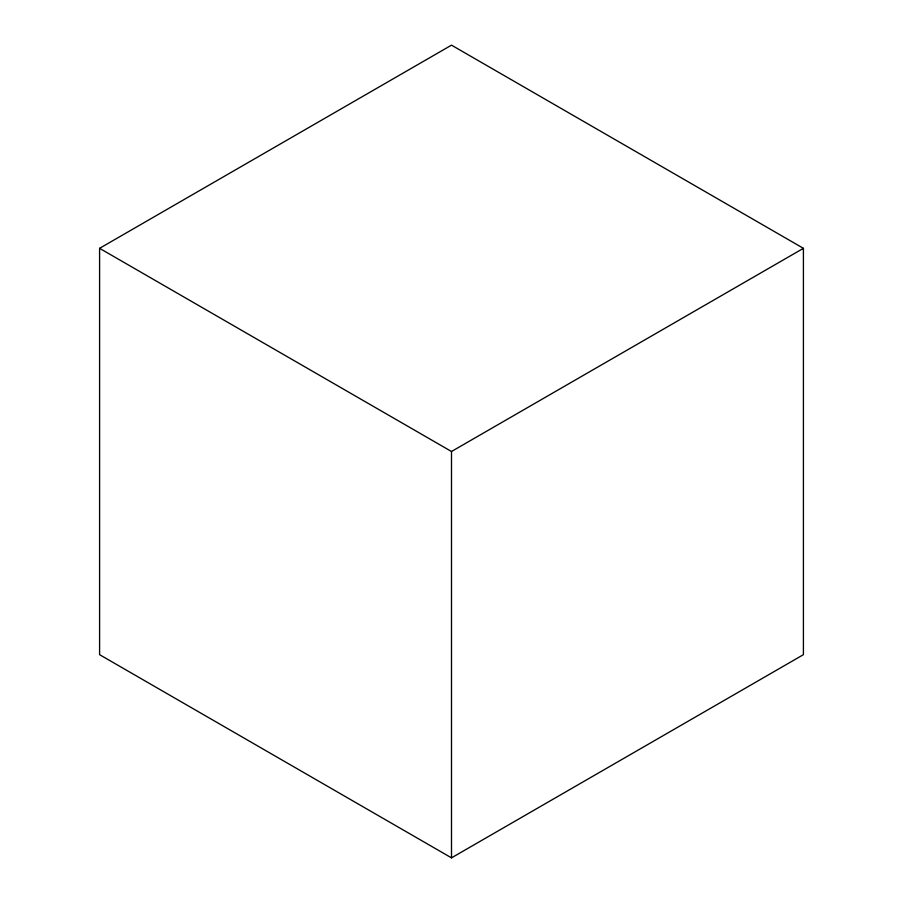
<?xml version="1.0" encoding="UTF-8"?>
<svg xmlns="http://www.w3.org/2000/svg" width="903" height="903" viewBox="0 0 903 903"><rect width="100%" height="100%" fill="white"/><g stroke="black" fill="none" stroke-linecap="round" stroke-linejoin="round"><path stroke-width="1.35" d="M99.59 248.325L451.5 45.15L803.41 248.325L803.41 654.675L451.5 857.85L99.59 654.675L99.59 248.325L451.5 451.5L803.41 248.325M451.5 451.5L451.5 857.85"/></g></svg>
